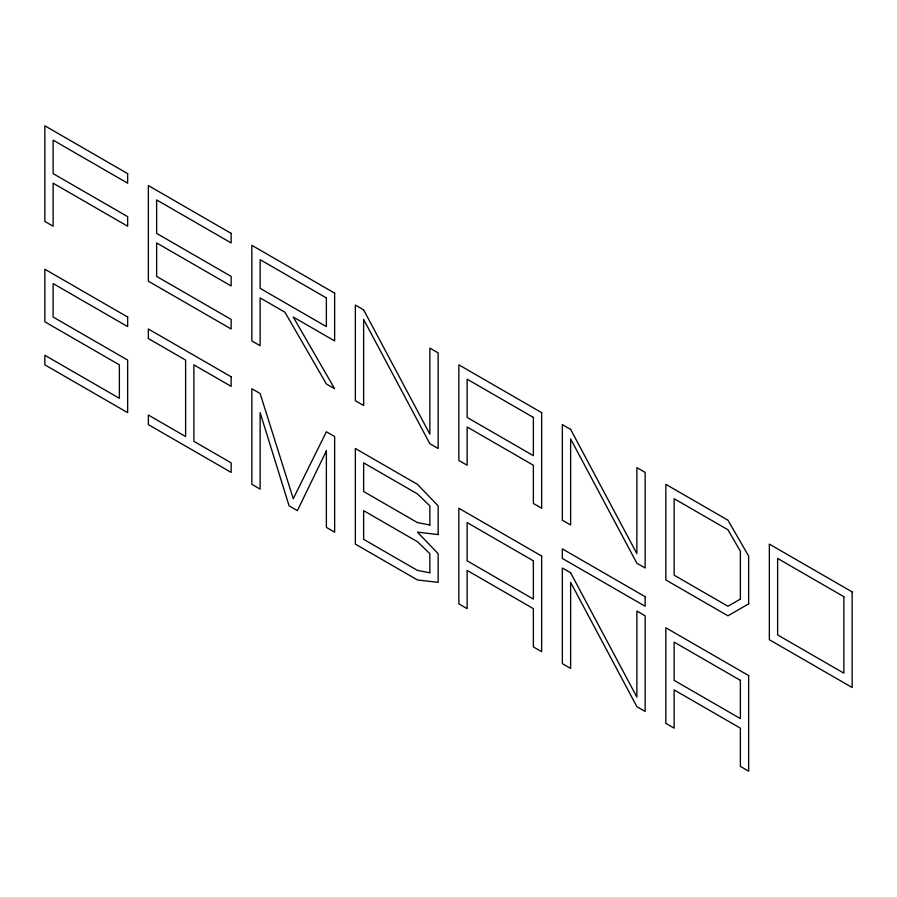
<?xml version="1.0" encoding="UTF-8"?>
<svg xmlns="http://www.w3.org/2000/svg" width="897" height="897" viewBox="0 0 897 897"><rect width="100%" height="100%" fill="white"/><g stroke="black" fill="none" stroke-linecap="round" stroke-linejoin="round"><path stroke-width="1.35" d="M326.373 450.888L297.389 510.651L289.114 505.863L260.13 412.642L260.13 489.134L251.855 484.358L251.855 388.749L260.13 393.525L293.252 498.698L326.373 431.771L334.648 436.547L334.648 532.156L326.373 527.38L326.373 450.888M740.373 599.084L727.949 606.249L674.129 575.179L674.129 498.698L727.949 529.768L740.373 551.274L740.373 599.084M748.647 603.86L727.949 615.813L665.854 579.967L665.854 484.346L727.949 520.204L748.647 556.062L748.647 603.86M438.151 534.545L417.453 532.156L438.151 553.673L438.151 582.355L417.453 579.967L355.347 544.109L355.347 448.5L417.453 484.358L438.151 505.863L438.151 534.545M429.865 524.992L417.453 522.592L363.633 491.522L363.633 462.841L417.453 493.911L429.865 505.863L429.865 524.992M429.865 572.791L417.453 570.402L363.633 539.332L363.633 510.651L417.453 541.721L429.865 553.673L429.865 572.791M127.654 173.626L44.85 125.815L44.85 221.424L53.125 226.212L53.125 183.19L127.654 226.212L127.654 216.648L53.125 173.626L53.125 140.156L127.654 183.19L127.654 173.626M231.146 233.377L148.353 185.578L148.353 281.187L231.146 328.986L231.146 319.433L156.627 276.399L156.627 242.941L231.146 285.964L231.146 276.399L156.627 233.377L156.627 199.919L231.146 242.941L231.146 233.377M334.648 293.14L251.855 245.33L251.855 340.938L260.13 345.726L260.13 297.916L284.966 312.257L326.373 383.961L334.648 388.749L293.252 317.033L334.648 340.938L334.648 293.14M363.633 309.869L355.347 305.081L355.347 400.701L363.633 405.478L363.633 319.422L429.865 443.723L438.151 448.5L438.151 352.891L429.865 348.114L429.865 434.159L363.633 309.869M541.653 412.642L458.849 364.844L458.849 460.453L467.135 465.229L467.135 426.983L533.367 465.229L533.367 503.475L541.653 508.251L541.653 412.642M570.627 429.371L562.352 424.595L562.352 520.204L570.627 524.992L570.627 438.936L636.87 563.226L645.145 568.014L645.145 472.405L636.87 467.617L636.87 553.673L570.627 429.371M852.15 591.908L769.346 544.109L769.346 639.718L852.15 687.517L852.15 591.908M326.373 297.916L260.13 259.67L260.13 288.352L326.373 326.598L326.373 297.916M533.367 417.43L467.135 379.184L467.135 417.43L533.367 455.665L533.367 417.43M843.875 596.696L777.632 558.45L777.632 634.93L843.875 673.176L843.875 596.696M645.145 596.696L562.352 548.886L562.352 558.45L645.145 606.249L645.145 596.696M127.654 317.033L44.85 269.235L44.85 321.821L119.368 364.844L119.368 398.302L44.85 355.279L44.85 364.844L127.654 412.654L127.654 360.067L53.125 317.045L53.125 283.575L127.654 326.598L127.654 317.033M231.146 376.796L148.353 328.986L148.353 338.55L185.612 360.067L185.612 436.547L148.353 415.042L148.353 424.595L231.146 472.405L231.146 462.841L193.887 441.335L193.887 364.844L231.146 386.36L231.146 376.796M541.653 556.062L458.849 508.251L458.849 603.86L467.135 608.648L467.135 570.402L533.367 608.648L533.367 646.894L541.653 651.671L541.653 556.062M570.627 572.791L562.352 568.014L562.352 663.623L570.627 668.4L570.627 582.355L636.87 706.645L645.145 711.422L645.145 615.813L636.87 611.036L636.87 697.081L570.627 572.791M748.647 675.576L665.854 627.765L665.854 723.374L674.129 728.151L674.129 689.916L740.373 728.151L740.373 766.397L748.647 771.185L748.647 675.576M533.367 560.838L467.135 522.592L467.135 560.838L533.367 599.084L533.367 560.838M740.373 680.352L674.129 642.106L674.129 680.352L740.373 718.598L740.373 680.352"/></g></svg>
